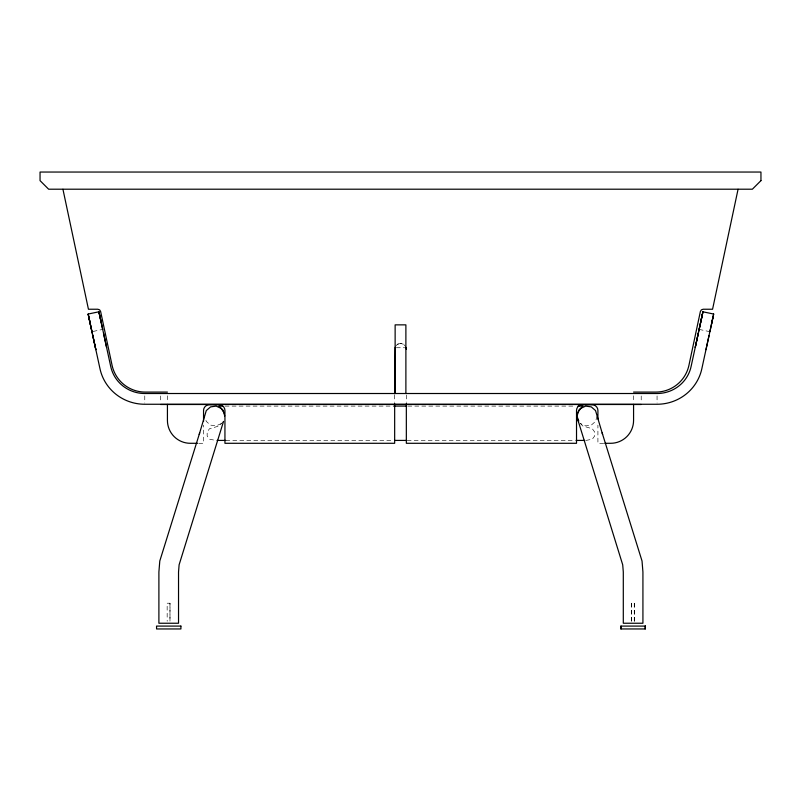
<?xml version="1.0" encoding="UTF-8"?>
<svg xmlns="http://www.w3.org/2000/svg" width="801" height="801" viewBox="0 0 801 801"><rect width="100%" height="100%" fill="white"/><g stroke="black" fill="none" stroke-linecap="round" stroke-linejoin="round"><path stroke-width="0.6" stroke-dasharray="4 3" d="M597.135 415.979L595.564 421.396L591.308 425.101L585.721 425.912L580.585 423.589M223.229 421.757L219.033 425.992L209.492 428.765L207.159 431.989L207.159 435.974L209.492 439.198L215.779 440.42M395.434 346.302L397.526 344.21L400.39 343.449M221.236 423.589L216.1 425.912L210.523 425.101L206.268 421.396L205.316 418.152M397.526 344.21L400.5 343.449L403.474 344.21L405.566 346.302M93.116 331.444L102.668 329.411M396.325 347.734L404.695 347.734M225.081 406.097L394.032 406.097M407.799 406.097L575.488 406.097M225.792 440.42L393.411 440.42M407.168 440.42L574.788 440.42M586.042 440.42L592.329 439.198L594.672 435.974L594.672 431.989L592.329 428.765L582.788 425.992L579.433 422.598M198.738 443.293L203.544 443.293L203.544 425.081M603.714 443.293L597.916 443.293L597.916 425.081M169.972 603.213L169.972 621.276L170.012 603.213L167.149 603.213L167.179 621.276M699.163 329.411L709.906 331.694M400.62 343.449L403.474 344.21M657.06 395.894L657.06 403.063M641.211 395.954L641.211 402.052M634.442 621.276L634.442 603.213L631.438 603.213L631.438 621.276M634.262 603.213L634.262 621.276M633.571 395.774L633.571 401.932M631.619 603.213L631.619 621.276M406.337 394.993L406.337 402.422M394.663 394.993L394.663 402.422M167.429 395.774L167.429 401.932M160.611 395.954L160.611 402.052M144.771 395.894L144.771 403.063"/><path stroke-width="1.2" d="M700.785 321.832L702.918 311.799L699.163 329.411M702.377 314.382L695.238 347.444L702.918 311.799L713.661 314.032L711.528 324.065M738.061 189.266L712.57 309.236L703.168 309.236L701.366 309.867L700.374 311.499L688.95 365.246A33.872 33.872 0 0 1 655.819 392.079L633.571 392.079M709.906 331.694L713.661 314.032M92.776 335.529L99.995 368.79A45.767 44.776 0 0 0 144.771 404.255L657.06 404.255A45.767 44.776 0 0 0 701.826 368.79L712.98 317.296M698.302 333.296L691.083 366.558A34.783 34.022 0 0 1 657.06 393.511L144.771 393.511A34.783 34.022 0 0 1 110.738 366.558L103.519 333.296M705.981 349.677L709.045 335.529M395.173 347.264L394.663 393.752M199.219 434.452L206.288 410.573L210.563 406.888L216.14 406.097L221.276 408.45L224.31 413.206M223.539 421.406L179.114 564.805L178.533 572.004L178.533 623.238L158.898 623.238L158.898 572.004L159.789 561.01L199.689 432.87M577.511 413.206L580.555 408.45L585.681 406.097L591.268 406.888L595.533 410.573L602.602 434.452M167.429 392.079L145.191 392.079A33.872 33.872 0 0 1 112.06 365.246L100.626 311.499L99.634 309.867L97.832 309.236L88.44 309.236L62.939 189.266M160.611 404.495L641.211 404.495M222.598 406.097L218.843 406.097L223.119 410.252L224.721 415.989M394.032 406.097L406.548 406.097M577.982 406.097L582.988 406.097L578.712 410.252L577.1 415.989L578.592 421.757M217.031 440.42L225.792 440.42M394.663 440.42L405.917 440.42M576.039 440.42L584.79 440.42M197.537 443.293L190.318 443.293A22.889 22.889 0 0 1 167.429 420.415L167.429 404.395M604.875 443.293L610.682 443.293A22.889 22.889 0 0 0 633.571 420.415L633.571 404.395M578.753 420.745L577.531 418.843L622.707 564.805L623.298 572.004L623.298 623.238L642.923 623.238L642.923 572.004L642.032 561.01L602.142 432.87M405.827 347.264L406.337 349.166M106.593 347.444L98.913 311.799L88.16 314.032L90.303 324.065M88.841 317.296L95.84 349.677L88.16 314.032L91.915 331.694M101.046 321.832L98.913 311.799L102.668 329.411M645.165 626.092L645.165 628.955M621.015 626.092L621.015 628.955M597.916 419.003L597.916 410.502A5.717 5.717 0 0 0 592.189 404.775L582.237 404.775A5.717 5.717 0 0 0 576.52 410.502L576.52 443.293L406.337 443.293L406.337 403.664M405.887 393.511L405.887 324.856L395.133 324.856L395.133 393.511M394.663 403.664L394.663 443.293L224.941 443.293L224.941 410.502A5.717 5.717 0 0 0 219.224 404.775L209.271 404.775A5.717 5.717 0 0 0 203.544 410.502L203.544 421.436M760.95 180.625L752.369 189.206L48.631 189.206L40.05 180.625L40.05 172.045L760.95 172.045L760.95 180.625M180.906 626.092L156.545 626.092L156.575 628.955L180.906 628.955L180.906 626.092M645.346 626.092L620.835 626.092L620.835 628.955L645.346 628.955L645.346 626.092"/></g></svg>
